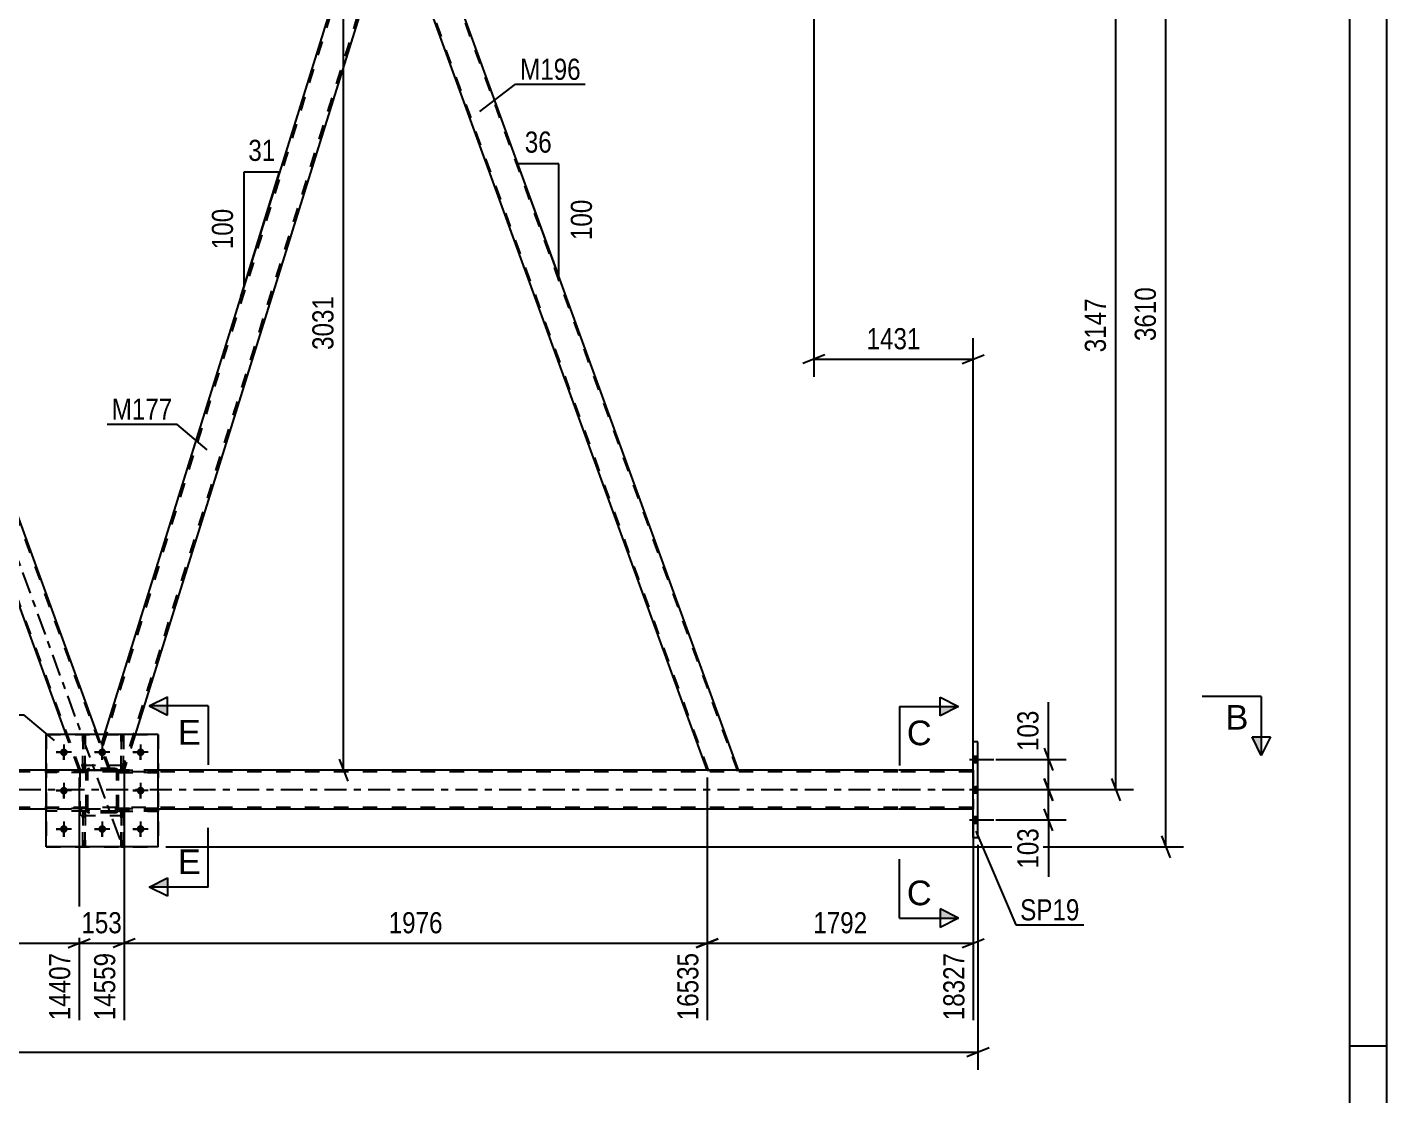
# Model space of a CAD drawing. Header units: millimetres. Extents: x 0 to 841, y 0 to 594.
# Drawn here: x 656.7 to 841, y 291.4 to 436.1 of the extents above; entities that cross this region are included whole.
import ezdxf

# ---------------------------------------------------------------- set-up
doc = ezdxf.new("R2010")
doc.units = ezdxf.units.MM
doc.linetypes.add('DXK_LINE_DOT2', pattern=[3.9198, 1.9599, -1.9599])
doc.linetypes.add('DXK_LINE_DOT3', pattern=[5.9187, 2.979, -0.9799, 0.9799, -0.9799])
doc.styles.add('Arial', font='ARIAL.TTF', dxfattribs={"height": 0.2})
doc.styles.add('Arial Narrow', font='ARIALN.TTF', dxfattribs={"height": 0.2})

# ---------------------------------------------------------------- blocks, each defined once
blk = doc.blocks.new('Unknown-814748569-1133')
at = {"color": 5, "linetype": 'Continuous'}
for p, q in [((841, 0), (841, 594)), ((836, 5), (836, 589)), ((841, 298), (836, 298))]:
    blk.add_line(p, q, dxfattribs=at)
blk = doc.blocks.new('Part-814748569-3235 - 3014')
at = {"color": 2, "linetype": 'Continuous'}
blk.add_line((669.77, 340.24), (669.45, 340.24), dxfattribs=at)
at = {"color": 7, "linetype": 'DXK_LINE_DOT2'}
for p, q in [((669.45, 340.24), (669.45, 335.39)), ((669.77, 335.39), (669.77, 340.24)), ((669.45, 335.99), (669.77, 335.99)), ((669.45, 335.39), (669.77, 335.39))]:
    blk.add_line(p, q, dxfattribs=at)
blk = doc.blocks.new('Part-814748569-3390 - 3014')
at = {"color": 7, "linetype": 'DXK_LINE_DOT2'}
for p, q in [((703.71, 456.64), (666.89, 338.52)), ((706.18, 452.76), (669.61, 335.42)), ((706.32, 452.39), (706.3, 452.44)), ((706.32, 452.39), (706.3, 452.44)), ((667.17, 340.24), (666.75, 338.89)), ((671.36, 340.24), (669.86, 335.42)), ((668.02, 335.42), (666.75, 338.89)), ((669.86, 335.42), (668.02, 335.42))]:
    blk.add_line(p, q, dxfattribs=at)
at = {"color": 2, "linetype": 'Continuous'}
for p, q in [((703.45, 456.64), (667.17, 340.24)), ((704.77, 456.64), (703.45, 456.64)), ((706.3, 452.44), (704.77, 456.64)), ((706.32, 452.39), (671.36, 340.24))]:
    blk.add_line(p, q, dxfattribs=at)
blk = doc.blocks.new('Part-814748569-3113 - 3014')
at = {"color": 7, "linetype": 'DXK_LINE_DOT2'}
for p, q in [((674.5, 330.2), (669.1, 330.2)), ((669.1, 330.2), (669.1, 329.88)), ((669.1, 329.88), (674.5, 329.88)), ((669.7, 329.88), (669.7, 330.2)), ((674.5, 329.88), (674.5, 330.2))]:
    blk.add_line(p, q, dxfattribs=at)
blk = doc.blocks.new('Part-814748569-3348 - 3014')
at = {"color": 7, "linetype": 'DXK_LINE_DOT2'}
for p, q in [((664.25, 325.04), (664.25, 329.87)), ((664.25, 329.87), (664.57, 329.87)), ((664.57, 329.87), (664.57, 325.04)), ((664.25, 329.27), (664.57, 329.27)), ((664.57, 325.04), (664.25, 325.04))]:
    blk.add_line(p, q, dxfattribs=at)
blk = doc.blocks.new('Part-814748569-3231 - 3014')
at = {"color": 7, "linetype": 'DXK_LINE_DOT2'}
for p, q in [((664.7, 335.4), (659.3, 335.4)), ((659.3, 335.08), (659.3, 335.4)), ((664.1, 335.08), (664.1, 335.4)), ((664.7, 335.4), (664.7, 335.08)), ((664.7, 335.08), (659.3, 335.08))]:
    blk.add_line(p, q, dxfattribs=at)
blk = doc.blocks.new('Part-814748569-3232 - 3014')
at = {"color": 7, "linetype": 'DXK_LINE_DOT2'}
for p, q in [((664.7, 330.2), (659.3, 330.2)), ((659.3, 329.88), (659.3, 330.2)), ((664.7, 329.88), (659.3, 329.88)), ((664.1, 329.88), (664.1, 330.2)), ((664.7, 330.2), (664.7, 329.88))]:
    blk.add_line(p, q, dxfattribs=at)
blk = doc.blocks.new('Part-814748569-3238 - 3014')
at = {"color": 2, "linetype": 'Continuous'}
blk.add_line((664.57, 340.24), (664.25, 340.24), dxfattribs=at)
at = {"color": 7, "linetype": 'DXK_LINE_DOT2'}
for p, q in [((664.25, 340.24), (664.25, 335.39)), ((664.57, 335.39), (664.57, 340.24)), ((664.25, 335.99), (664.57, 335.99)), ((664.25, 335.39), (664.57, 335.39))]:
    blk.add_line(p, q, dxfattribs=at)
blk = doc.blocks.new('Part-814748569-3241 - 3014')
at = {"color": 7, "linetype": 'DXK_LINE_DOT2'}
for p, q in [((669.77, 329.87), (669.45, 329.87)), ((669.45, 329.87), (669.45, 325.04)), ((669.77, 325.04), (669.77, 329.87)), ((669.45, 329.27), (669.77, 329.27)), ((669.45, 325.04), (669.77, 325.04))]:
    blk.add_line(p, q, dxfattribs=at)
blk = doc.blocks.new('Part-814748569-3242 - 3014')
at = {"color": 7, "linetype": 'DXK_LINE_DOT2'}
for p, q in [((674.5, 335.4), (669.1, 335.4)), ((669.1, 335.4), (669.1, 335.08)), ((669.7, 335.08), (669.7, 335.4)), ((674.5, 335.08), (674.5, 335.4)), ((669.1, 335.08), (674.5, 335.08))]:
    blk.add_line(p, q, dxfattribs=at)
blk = doc.blocks.new('Part-814748569-3247 - 3014')
at = {"color": 2, "linetype": 'Continuous'}
for p, q in [((674.5, 340.24), (659.3, 340.24)), ((659.3, 325.04), (659.3, 340.24)), ((674.5, 325.04), (674.5, 340.24)), ((674.5, 325.04), (659.3, 325.04))]:
    blk.add_line(p, q, dxfattribs=at)
blk = doc.blocks.new('Part-814748569-3248 - 3014')
at = {"color": 7, "linetype": 'DXK_LINE_DOT2'}
for p, q in [((669.1, 335.08), (669.1, 335.4)), ((669.1, 335.4), (674.5, 335.4)), ((669.7, 335.08), (669.7, 335.4)), ((674.5, 335.4), (674.5, 335.08)), ((674.5, 335.08), (669.1, 335.08))]:
    blk.add_line(p, q, dxfattribs=at)
blk = doc.blocks.new('Bolt-814748569-3249 - 3014')
at = {"linetype": 'Continuous'}
for points in [[(785.59, 336.44), (785.59, 337.32), (784.95, 337.32), (784.95, 336.44)], [(785.59, 336.44), (785.59, 337.32), (784.95, 337.32), (784.95, 336.44)], [(785.59, 336.44), (785.59, 337.32), (784.95, 337.32), (784.95, 336.44)], [(785.59, 332.34), (785.59, 333.22), (784.95, 333.22), (784.95, 332.34)], [(785.59, 332.34), (785.59, 333.22), (784.95, 333.22), (784.95, 332.34)], [(785.59, 328.24), (785.59, 329.12), (784.95, 329.12), (784.95, 328.24)], [(785.59, 328.24), (785.59, 329.12), (784.95, 329.12), (784.95, 328.24)], [(785.59, 328.24), (785.59, 329.12), (784.95, 329.12), (784.95, 328.24)]]:
    blk.add_hatch(color=1, dxfattribs=at).paths.add_polyline_path(points)
at = {"color": 1, "linetype": 'Continuous'}
for p, q in [((784.95, 337.32), (785.59, 337.32)), ((784.95, 337.32), (785.59, 337.32)), ((784.95, 337.32), (785.59, 337.32)), ((784.43, 336.88), (787.75, 336.88)), ((784.43, 336.88), (787.75, 336.88)), ((784.43, 336.88), (787.75, 336.88)), ((784.95, 336.44), (785.59, 336.44)), ((784.95, 336.44), (785.59, 336.44)), ((784.95, 336.44), (785.59, 336.44)), ((784.43, 332.78), (787.75, 332.78)), ((784.43, 332.78), (787.75, 332.78)), ((784.95, 333.22), (785.59, 333.22)), ((784.95, 333.22), (785.59, 333.22)), ((784.95, 332.34), (785.59, 332.34)), ((784.95, 332.34), (785.59, 332.34)), ((784.43, 328.68), (787.75, 328.68)), ((784.43, 328.68), (787.75, 328.68)), ((784.43, 328.68), (787.75, 328.68)), ((784.95, 329.12), (785.59, 329.12)), ((784.95, 329.12), (785.59, 329.12)), ((784.95, 329.12), (785.59, 329.12)), ((784.95, 328.24), (785.59, 328.24)), ((784.95, 328.24), (785.59, 328.24)), ((784.95, 328.24), (785.59, 328.24))]:
    blk.add_line(p, q, dxfattribs=at)
blk = doc.blocks.new('Part-814748569-3380 - 3014')
at = {"color": 2, "linetype": 'Continuous'}
for p, q in [((709.03, 456.64), (704.77, 456.64)), ((753.15, 335.42), (709.03, 456.64)), ((748.89, 335.42), (706.3, 452.44))]:
    blk.add_line(p, q, dxfattribs=at)
at = {"color": 7, "linetype": 'DXK_LINE_DOT2'}
for p, q in [((704.77, 456.64), (706.3, 452.44)), ((749.06, 335.42), (704.94, 456.64)), ((752.98, 335.42), (708.86, 456.64)), ((748.89, 335.42), (753.15, 335.42))]:
    blk.add_line(p, q, dxfattribs=at)
blk = doc.blocks.new('Part-814748569-3257 - 3014')
at = {"color": 7, "linetype": 'DXK_LINE_DOT3'}
blk.add_line((669.31, 326.02), (618.35, 466.04), dxfattribs=at)
at = {"color": 2, "linetype": 'Continuous'}
for p, q in [((623.89, 456.64), (619.64, 456.64)), ((666.26, 340.24), (623.89, 456.64)), ((662.01, 340.24), (621.17, 452.44))]:
    blk.add_line(p, q, dxfattribs=at)
at = {"color": 7, "linetype": 'DXK_LINE_DOT2'}
for p, q in [((619.64, 456.64), (621.17, 452.44)), ((663.93, 335.42), (619.81, 456.64)), ((667.85, 335.42), (623.72, 456.64)), ((663.76, 335.42), (662.01, 340.24)), ((668.02, 335.42), (666.26, 340.24)), ((668.02, 335.42), (663.76, 335.42))]:
    blk.add_line(p, q, dxfattribs=at)
blk = doc.blocks.new('Part-814748569-3258 - 3014')
at = {"color": 7, "linetype": 'DXK_LINE_DOT2'}
for p, q in [((664.7, 335.4), (659.3, 335.4)), ((659.3, 335.4), (659.3, 335.08)), ((664.1, 335.08), (664.1, 335.4)), ((664.7, 335.08), (664.7, 335.4)), ((664.7, 335.08), (659.3, 335.08))]:
    blk.add_line(p, q, dxfattribs=at)
blk = doc.blocks.new('Part-814748569-3263 - 3014')
at = {"color": 7, "linetype": 'DXK_LINE_DOT2'}
for p, q in [((669.1, 329.88), (669.1, 330.2)), ((669.1, 330.2), (674.5, 330.2)), ((674.5, 329.88), (669.1, 329.88)), ((669.7, 329.88), (669.7, 330.2)), ((674.5, 330.2), (674.5, 329.88))]:
    blk.add_line(p, q, dxfattribs=at)
blk = doc.blocks.new('Part-814748569-3264 - 3014')
at = {"color": 7, "linetype": 'DXK_LINE_DOT2'}
for p, q in [((659.3, 340.24), (674.5, 340.24)), ((659.3, 340.24), (659.3, 325.04)), ((674.5, 340.24), (674.5, 325.04)), ((659.3, 325.04), (674.5, 325.04))]:
    blk.add_line(p, q, dxfattribs=at)
blk = doc.blocks.new('Part-814748569-3292 - 3014')
at = {"color": 2, "linetype": 'Continuous'}
for p, q in [((659.3, 335.42), (504.23, 335.42)), ((774.73, 335.42), (674.5, 335.42)), ((784.95, 335.42), (774.83, 335.42)), ((659.3, 330.14), (504.23, 330.14)), ((774.73, 330.14), (674.5, 330.14)), ((784.95, 330.14), (774.83, 330.14))]:
    blk.add_line(p, q, dxfattribs=at)
at = {"color": 7, "linetype": 'DXK_LINE_DOT2'}
for p, q in [((674.5, 335.42), (659.3, 335.42)), ((784.95, 335.42), (784.95, 330.14)), ((774.73, 335.18), (99.23, 335.18)), ((784.95, 335.18), (774.83, 335.18)), ((774.73, 330.38), (99.23, 330.38)), ((674.5, 330.14), (659.3, 330.14)), ((784.95, 330.38), (774.83, 330.38))]:
    blk.add_line(p, q, dxfattribs=at)
at = {"color": 7, "linetype": 'DXK_LINE_DOT3'}
for p, q in [((99.23, 332.78), (774.73, 332.78)), ((774.83, 332.78), (784.95, 332.78))]:
    blk.add_line(p, q, dxfattribs=at)
blk = doc.blocks.new('Part-814748569-3354 - 3014')
at = {"color": 7, "linetype": 'DXK_LINE_DOT2'}
for p, q in [((664.25, 335.39), (664.25, 340.24)), ((664.25, 340.24), (664.57, 340.24)), ((664.57, 340.24), (664.57, 335.39)), ((664.25, 335.99), (664.57, 335.99)), ((664.57, 335.39), (664.25, 335.39))]:
    blk.add_line(p, q, dxfattribs=at)
blk = doc.blocks.new('Part-814748569-3436 - 3014')
at = {"color": 7, "linetype": 'DXK_LINE_DOT2'}
for p, q in [((664.57, 329.87), (664.25, 329.87)), ((664.25, 329.87), (664.25, 325.04)), ((664.57, 325.04), (664.57, 329.87)), ((664.25, 329.27), (664.57, 329.27)), ((664.25, 325.04), (664.57, 325.04))]:
    blk.add_line(p, q, dxfattribs=at)
blk = doc.blocks.new('Part-814748569-3308 - 3014')
at = {"color": 7, "linetype": 'DXK_LINE_DOT2'}
for p, q in [((664.7, 330.2), (659.3, 330.2)), ((659.3, 330.2), (659.3, 329.88)), ((664.7, 329.88), (659.3, 329.88)), ((664.1, 329.88), (664.1, 330.2)), ((664.7, 329.88), (664.7, 330.2))]:
    blk.add_line(p, q, dxfattribs=at)
blk = doc.blocks.new('Bolt-814748569-3432 - 3014')
at = {"color": 1, "linetype": 'Continuous'}
for p, q in [((660.66, 337.84), (661.35, 337.84)), ((661.7, 338.88), (661.7, 338.18)), ((661.7, 336.8), (661.7, 337.49)), ((662.74, 337.84), (662.05, 337.84)), ((665.86, 337.84), (666.55, 337.84)), ((666.9, 338.88), (666.9, 338.18)), ((666.9, 336.8), (666.9, 337.49)), ((667.94, 337.84), (667.25, 337.84)), ((671.06, 337.84), (671.75, 337.84)), ((672.1, 338.88), (672.1, 338.18)), ((672.1, 336.8), (672.1, 337.49)), ((673.14, 337.84), (672.45, 337.84)), ((661.7, 333.68), (661.7, 332.98)), ((672.1, 333.68), (672.1, 332.98)), ((660.66, 332.64), (661.35, 332.64)), ((661.7, 331.6), (661.7, 332.29)), ((662.74, 332.64), (662.05, 332.64)), ((671.06, 332.64), (671.75, 332.64)), ((672.1, 331.6), (672.1, 332.29)), ((673.14, 332.64), (672.45, 332.64)), ((661.7, 328.48), (661.7, 327.78)), ((666.9, 328.48), (666.9, 327.78)), ((672.1, 328.48), (672.1, 327.78)), ((660.66, 327.44), (661.35, 327.44)), ((661.7, 326.4), (661.7, 327.09)), ((662.74, 327.44), (662.05, 327.44)), ((665.86, 327.44), (666.55, 327.44)), ((666.9, 326.4), (666.9, 327.09)), ((667.94, 327.44), (667.25, 327.44)), ((671.06, 327.44), (671.75, 327.44)), ((672.1, 326.4), (672.1, 327.09)), ((673.14, 327.44), (672.45, 327.44))]:
    blk.add_line(p, q, dxfattribs=at)
blk = doc.blocks.new('Part-814748569-3334 - 3014')
at = {"color": 7, "linetype": 'DXK_LINE_DOT2'}
for p, q in [((665, 335.6), (665.18, 335.64)), ((665.18, 335.64), (665, 335.6)), ((665.01, 335.33), (665.09, 335.38)), ((665.09, 335.38), (665.18, 335.4)), ((668.62, 335.64), (665.18, 335.64)), ((665.18, 335.4), (668.62, 335.4)), ((668.62, 335.64), (668.8, 335.6)), ((668.8, 335.6), (668.62, 335.64)), ((668.62, 335.4), (668.71, 335.38)), ((668.71, 335.38), (668.79, 335.33)), ((664.7, 335.16), (664.74, 335.34)), ((664.74, 335.34), (664.7, 335.16)), ((664.7, 330.12), (664.7, 335.16)), ((664.94, 335.16), (664.96, 335.25)), ((664.94, 330.12), (664.94, 335.16)), ((664.96, 335.25), (665.01, 335.33)), ((668.79, 335.33), (668.84, 335.25)), ((668.84, 335.25), (668.86, 335.16)), ((668.86, 330.12), (668.86, 335.16)), ((669.06, 335.34), (669.1, 335.16)), ((669.1, 335.16), (669.06, 335.34)), ((669.1, 330.12), (669.1, 335.16)), ((664.74, 329.93), (664.7, 330.12)), ((664.7, 330.12), (664.74, 329.93)), ((664.96, 330.03), (664.94, 330.12)), ((665.01, 329.95), (664.96, 330.03)), ((665.09, 329.9), (665.01, 329.95)), ((665.18, 329.88), (665.09, 329.9)), ((668.62, 329.88), (665.18, 329.88)), ((668.71, 329.9), (668.62, 329.88)), ((668.79, 329.95), (668.71, 329.9)), ((668.84, 330.03), (668.79, 329.95)), ((668.86, 330.12), (668.84, 330.03)), ((669.1, 330.12), (669.06, 329.93)), ((669.06, 329.93), (669.1, 330.12)), ((665.18, 329.64), (665, 329.67)), ((665, 329.67), (665.18, 329.64)), ((668.62, 329.64), (665.18, 329.64)), ((668.8, 329.67), (668.62, 329.64)), ((668.62, 329.64), (668.8, 329.67))]:
    blk.add_line(p, q, dxfattribs=at)
at = {"color": 7, "linetype": 'DXK_LINE_DOT3'}
blk.add_line((666.9, 332.64), (666.9, 332.64), dxfattribs=at)
at = {"color": 7, "linetype": 'DXK_LINE_DOT2'}
for centre, start, end in [((665.18, 335.16), 112.5, 157.5), ((665.18, 335.16), 112.5, 157.5), ((668.62, 335.16), 22.5, 67.5), ((668.62, 335.16), 22.5, 67.5), ((665.18, 330.12), 202.5, 247.5), ((665.18, 330.12), 202.5, 247.5), ((668.62, 330.12), 292.5, 337.5), ((668.62, 330.12), 292.5, 337.5)]:
    blk.add_arc(centre, 0.48, start, end, dxfattribs=at)
blk = doc.blocks.new('Part-814748569-3351 - 3014')
at = {"color": 7, "linetype": 'DXK_LINE_DOT2'}
for p, q in [((669.45, 325.04), (669.45, 329.87)), ((669.45, 329.87), (669.77, 329.87)), ((669.77, 329.87), (669.77, 325.04)), ((669.45, 329.27), (669.77, 329.27)), ((669.77, 325.04), (669.45, 325.04))]:
    blk.add_line(p, q, dxfattribs=at)
blk = doc.blocks.new('Part-814748569-3357 - 3014')
at = {"color": 7, "linetype": 'DXK_LINE_DOT2'}
for p, q in [((669.45, 335.39), (669.45, 340.24)), ((669.45, 340.24), (669.77, 340.24)), ((669.77, 340.24), (669.77, 335.39)), ((669.45, 335.99), (669.77, 335.99)), ((669.77, 335.39), (669.45, 335.39))]:
    blk.add_line(p, q, dxfattribs=at)
blk = doc.blocks.new('Part-814748569-3420 - 3014')
at = {"color": 7, "linetype": 'DXK_LINE_DOT2'}
for p, q in [((665, 335.6), (665.18, 335.64)), ((665.18, 335.64), (665, 335.6)), ((665.01, 335.33), (665.09, 335.38)), ((665.09, 335.38), (665.18, 335.4)), ((668.62, 335.64), (665.18, 335.64)), ((665.18, 335.4), (668.62, 335.4)), ((668.62, 335.64), (668.8, 335.6)), ((668.8, 335.6), (668.62, 335.64)), ((668.62, 335.4), (668.71, 335.38)), ((668.71, 335.38), (668.79, 335.33)), ((664.7, 335.16), (664.74, 335.34)), ((664.74, 335.34), (664.7, 335.16)), ((664.7, 330.12), (664.7, 335.16)), ((664.94, 335.16), (664.96, 335.25)), ((664.94, 330.12), (664.94, 335.16)), ((664.96, 335.25), (665.01, 335.33)), ((668.79, 335.33), (668.84, 335.25)), ((668.84, 335.25), (668.86, 335.16)), ((668.86, 330.12), (668.86, 335.16)), ((669.06, 335.34), (669.1, 335.16)), ((669.1, 335.16), (669.06, 335.34)), ((669.1, 330.12), (669.1, 335.16)), ((664.74, 329.93), (664.7, 330.12)), ((664.7, 330.12), (664.74, 329.93)), ((664.96, 330.03), (664.94, 330.12)), ((665.01, 329.95), (664.96, 330.03)), ((665.09, 329.9), (665.01, 329.95)), ((665.18, 329.88), (665.09, 329.9)), ((668.62, 329.88), (665.18, 329.88)), ((668.71, 329.9), (668.62, 329.88)), ((668.79, 329.95), (668.71, 329.9)), ((668.84, 330.03), (668.79, 329.95)), ((668.86, 330.12), (668.84, 330.03)), ((669.1, 330.12), (669.06, 329.93)), ((669.06, 329.93), (669.1, 330.12)), ((665.18, 329.64), (665, 329.67)), ((665, 329.67), (665.18, 329.64)), ((668.62, 329.64), (665.18, 329.64)), ((668.8, 329.67), (668.62, 329.64)), ((668.62, 329.64), (668.8, 329.67))]:
    blk.add_line(p, q, dxfattribs=at)
at = {"color": 7, "linetype": 'DXK_LINE_DOT3'}
blk.add_line((666.9, 332.64), (666.9, 332.64), dxfattribs=at)
at = {"color": 7, "linetype": 'DXK_LINE_DOT2'}
for centre, start, end in [((665.18, 335.16), 112.5, 157.5), ((665.18, 335.16), 112.5, 157.5), ((668.62, 335.16), 22.5, 67.5), ((668.62, 335.16), 22.5, 67.5), ((665.18, 330.12), 202.5, 247.5), ((665.18, 330.12), 202.5, 247.5), ((668.62, 330.12), 292.5, 337.5), ((668.62, 330.12), 292.5, 337.5)]:
    blk.add_arc(centre, 0.48, start, end, dxfattribs=at)
blk = doc.blocks.new('Part-814748569-3421 - 3014')
at = {"color": 7, "linetype": 'DXK_LINE_DOT2'}
for p, q in [((669.9, 336.04), (663.9, 336.04)), ((663.9, 329.24), (663.9, 336.04)), ((669.9, 329.24), (669.9, 336.04)), ((669.9, 329.24), (663.9, 329.24))]:
    blk.add_line(p, q, dxfattribs=at)
blk = doc.blocks.new('Part-814748569-3422 - 3014')
at = {"color": 7, "linetype": 'DXK_LINE_DOT2'}
for p, q in [((669.9, 336.04), (663.9, 336.04)), ((663.9, 329.24), (663.9, 336.04)), ((669.9, 329.24), (669.9, 336.04)), ((669.9, 329.24), (663.9, 329.24))]:
    blk.add_line(p, q, dxfattribs=at)
blk = doc.blocks.new('Part-814748569-3428 - 3014')
at = {"color": 2, "linetype": 'Continuous'}
for p, q in [((785.59, 339.28), (784.95, 339.28)), ((784.95, 326.28), (784.95, 339.28)), ((785.59, 326.28), (785.59, 339.28)), ((784.95, 326.28), (785.59, 326.28))]:
    blk.add_line(p, q, dxfattribs=at)
blk = doc.blocks.new('Bolt-814748569-3433 - 3014')
at = {"linetype": 'Continuous'}
for points in [[(662.22, 337.84, -1), (661.18, 337.84, -1)], [(667.42, 337.84, -1), (666.38, 337.84, -1)], [(672.62, 337.84, -1), (671.58, 337.84, -1)], [(662.22, 332.64, -1), (661.18, 332.64, -1)], [(672.62, 332.64, -1), (671.58, 332.64, -1)], [(662.22, 327.44, -1), (661.18, 327.44, -1)], [(667.42, 327.44, -1), (666.38, 327.44, -1)], [(672.62, 327.44, -1), (671.58, 327.44, -1)]]:
    blk.add_hatch(color=1, dxfattribs=at).paths.add_polyline_path(points)
at = {"color": 1, "linetype": 'Continuous'}
for p, q in [((662.74, 337.84), (660.66, 337.84)), ((661.7, 338.88), (661.7, 336.8)), ((667.94, 337.84), (665.86, 337.84)), ((666.9, 338.88), (666.9, 336.8)), ((673.14, 337.84), (671.06, 337.84)), ((672.1, 338.88), (672.1, 336.8)), ((661.7, 333.68), (661.7, 331.6)), ((672.1, 333.68), (672.1, 331.6)), ((662.74, 332.64), (660.66, 332.64)), ((673.14, 332.64), (671.06, 332.64)), ((661.7, 328.48), (661.7, 326.4)), ((666.9, 328.48), (666.9, 326.4)), ((672.1, 328.48), (672.1, 326.4)), ((662.74, 327.44), (660.66, 327.44)), ((667.94, 327.44), (665.86, 327.44)), ((673.14, 327.44), (671.06, 327.44))]:
    blk.add_line(p, q, dxfattribs=at)
blk = doc.blocks.new('StraightDimension-814748569-3698 - 3014')
at = {"color": 7, "linetype": 'Continuous'}
for p, q in [((804.88, 457.14), (803.68, 460.14)), ((764.97, 458.64), (806.68, 458.64)), ((804.28, 332.78), (804.28, 458.64)), ((803.68, 334.28), (804.88, 331.28)), ((786.59, 332.78), (806.68, 332.78))]:
    blk.add_line(p, q, dxfattribs=at)
at = {"color": 0}
blk.add_wipeout([(803.53, 399.97), (799.33, 399.97), (799.33, 391.46), (803.53, 391.46)], dxfattribs=at)
at = {"color": 3, "style": 'Arial Narrow'}
blk.add_text('3147', height=2.863, rotation=90.0002, dxfattribs=at).set_placement((802.93, 392.06))
blk = doc.blocks.new('StraightDimension-814748569-4026 - 3014')
at = {"color": 7, "linetype": 'Continuous'}
for p, q in [((785.59, 325.28), (785.59, 294.81)), ((47.5, 297.21), (785.59, 297.21)), ((784.09, 296.61), (787.09, 297.81))]:
    blk.add_line(p, q, dxfattribs=at)
blk = doc.blocks.new('StraightDimension-814748569-4037 - 3014')
at = {"color": 7, "linetype": 'Continuous'}
for p, q in [((763.33, 455.64), (763.33, 388.72)), ((784.95, 336.42), (784.95, 393.97)), ((764.83, 391.72), (761.83, 390.52)), ((763.33, 391.12), (784.95, 391.12)), ((783.45, 390.52), (786.45, 391.72))]:
    blk.add_line(p, q, dxfattribs=at)
at = {"color": 0}
blk.add_wipeout([(778.4, 391.87), (778.4, 396.07), (769.89, 396.07), (769.89, 391.87)], dxfattribs=at)
at = {"color": 3, "style": 'Arial Narrow'}
blk.add_text('1431', height=2.863, dxfattribs=at).set_placement((770.49, 392.47))
blk = doc.blocks.new('StraightDimension-814748569-4535 - 3014')
at = {"color": 7, "linetype": 'Continuous'}
for p, q in [((700.19, 455.14), (698.99, 458.14)), ((719.05, 456.64), (696.74, 456.64)), ((699.59, 335.42), (699.59, 456.64)), ((723.73, 335.42), (696.74, 335.42)), ((698.99, 336.92), (700.19, 333.92))]:
    blk.add_line(p, q, dxfattribs=at)
at = {"color": 0}
blk.add_wipeout([(698.84, 400.29), (694.64, 400.29), (694.64, 391.78), (698.84, 391.78)], dxfattribs=at)
at = {"color": 3, "style": 'Arial Narrow'}
blk.add_text('3031', height=2.863, rotation=90.0002, dxfattribs=at).set_placement((698.24, 392.38))
blk = doc.blocks.new('AngleDimension-814748569-3528 - 3014')
at = {"color": 7, "linetype": 'Continuous'}
for p, q in [((686.12, 416.5), (690.94, 416.5)), ((686.12, 401.04), (690.94, 416.5)), ((686.12, 401.04), (686.12, 416.5)), ((685.69, 399.64), (686.12, 401.04))]:
    blk.add_line(p, q, dxfattribs=at)
at = {"color": 0}
for points in [[(690.96, 417.4), (690.96, 421.6), (686.1, 421.6), (686.1, 417.4)], [(685.22, 412.11), (681.02, 412.11), (681.02, 405.43), (685.22, 405.43)]]:
    blk.add_wipeout(points, dxfattribs=at)
at = {"color": 3, "style": 'Arial Narrow'}
blk.add_text('31', height=2.863, dxfattribs=at).set_placement((686.7, 418))
blk.add_text('100', height=2.863, rotation=90.0002, dxfattribs=at).set_placement((684.62, 406.03))
blk = doc.blocks.new('StraightDimension-814748569-3628 - 3014')
at = {"color": 7, "linetype": 'Continuous'}
for p, q in [((811.65, 467.94), (810.45, 470.94)), ((761.66, 469.44), (813.45, 469.44)), ((811.05, 325.04), (811.05, 469.44)), ((810.45, 326.54), (811.65, 323.54)), ((675.5, 325.04), (813.45, 325.04))]:
    blk.add_line(p, q, dxfattribs=at)
at = {"color": 0}
blk.add_wipeout([(810.3, 401.5), (806.1, 401.5), (806.1, 392.98), (810.3, 392.98)], dxfattribs=at)
at = {"color": 3, "style": 'Arial Narrow'}
blk.add_text('3610', height=2.863, rotation=90.0002, dxfattribs=at).set_placement((809.7, 393.58))
blk = doc.blocks.new('StraightDimension-814748569-3901 - 3014')
at = {"color": 7, "linetype": 'Continuous'}
for p, q in [((584.73, 334.42), (584.73, 301.52)), ((663.76, 334.42), (663.76, 301.52)), ((586.23, 312.56), (583.23, 311.36)), ((584.73, 311.96), (663.76, 311.96)), ((662.26, 311.36), (665.26, 312.56))]:
    blk.add_line(p, q, dxfattribs=at)
at = {"color": 0}
blk.add_wipeout([(628.5, 312.71), (628.5, 316.91), (619.99, 316.91), (619.99, 312.71)], dxfattribs=at)
at = {"color": 0, "linetype": 'Continuous'}
blk.add_wipeout([(663.16, 311.26), (658.96, 311.26), (658.96, 300.92), (663.16, 300.92)], dxfattribs=at)
at = {"color": 3, "style": 'Arial Narrow'}
blk.add_text('1976', height=2.863, dxfattribs=at).set_placement((620.59, 313.31))
at = {"color": 3, "linetype": 'Continuous', "style": 'Arial Narrow'}
blk.add_text('14407', height=2.863, rotation=90.0002, dxfattribs=at).set_placement((662.56, 301.52))
blk = doc.blocks.new('StraightDimension-814748569-3920 - 3014')
at = {"color": 7, "linetype": 'Continuous'}
for p, q in [((663.76, 334.42), (663.76, 301.52)), ((669.86, 334.42), (669.86, 301.52)), ((662.26, 311.36), (665.26, 312.56)), ((663.76, 311.96), (669.86, 311.96)), ((671.36, 312.56), (668.36, 311.36))]:
    blk.add_line(p, q, dxfattribs=at)
at = {"color": 0}
blk.add_wipeout([(670.15, 312.71), (670.15, 316.91), (663.47, 316.91), (663.47, 312.71)], dxfattribs=at)
at = {"color": 0, "linetype": 'Continuous'}
blk.add_wipeout([(669.26, 311.26), (665.06, 311.26), (665.06, 300.92), (669.26, 300.92)], dxfattribs=at)
at = {"color": 3, "style": 'Arial Narrow'}
blk.add_text('153', height=2.863, dxfattribs=at).set_placement((664.07, 313.31))
at = {"color": 3, "linetype": 'Continuous', "style": 'Arial Narrow'}
blk.add_text('14559', height=2.863, rotation=90.0002, dxfattribs=at).set_placement((668.66, 301.52))
blk = doc.blocks.new('StraightDimension-814748569-3939 - 3014')
at = {"color": 7, "linetype": 'Continuous'}
for p, q in [((669.86, 334.42), (669.86, 301.52)), ((748.89, 334.42), (748.89, 301.52)), ((671.36, 312.56), (668.36, 311.36)), ((669.86, 311.96), (748.89, 311.96)), ((747.39, 311.36), (750.39, 312.56))]:
    blk.add_line(p, q, dxfattribs=at)
at = {"color": 0}
blk.add_wipeout([(713.63, 312.71), (713.63, 316.91), (705.12, 316.91), (705.12, 312.71)], dxfattribs=at)
at = {"color": 0, "linetype": 'Continuous'}
blk.add_wipeout([(748.29, 311.26), (744.09, 311.26), (744.09, 300.92), (748.29, 300.92)], dxfattribs=at)
at = {"color": 3, "style": 'Arial Narrow'}
blk.add_text('1976', height=2.863, dxfattribs=at).set_placement((705.72, 313.31))
at = {"color": 3, "linetype": 'Continuous', "style": 'Arial Narrow'}
blk.add_text('16535', height=2.863, rotation=90.0002, dxfattribs=at).set_placement((747.69, 301.52))
blk = doc.blocks.new('StraightDimension-814748569-3958 - 3014')
at = {"color": 7, "linetype": 'Continuous'}
for p, q in [((748.89, 334.42), (748.89, 301.52)), ((784.95, 329.14), (784.95, 301.52)), ((750.39, 312.56), (747.39, 311.36)), ((748.89, 311.96), (784.95, 311.96)), ((783.45, 311.36), (786.45, 312.56))]:
    blk.add_line(p, q, dxfattribs=at)
at = {"color": 0}
blk.add_wipeout([(771.18, 312.71), (771.18, 316.91), (762.67, 316.91), (762.67, 312.71)], dxfattribs=at)
at = {"color": 0, "linetype": 'Continuous'}
blk.add_wipeout([(784.35, 311.26), (780.15, 311.26), (780.15, 300.92), (784.35, 300.92)], dxfattribs=at)
at = {"color": 3, "style": 'Arial Narrow'}
blk.add_text('1792', height=2.863, dxfattribs=at).set_placement((763.27, 313.31))
at = {"color": 3, "linetype": 'Continuous', "style": 'Arial Narrow'}
blk.add_text('18327', height=2.863, rotation=90.0002, dxfattribs=at).set_placement((783.75, 301.52))
blk = doc.blocks.new('StraightDimension-814748569-15070 - 3014')
at = {"color": 7, "linetype": 'Continuous'}
for p, q in [((794.54, 338.38), (795.74, 335.38)), ((787.99, 336.88), (797.54, 336.88)), ((795.14, 332.78), (795.14, 336.88)), ((795.74, 331.28), (794.54, 334.28)), ((787.99, 332.78), (797.54, 332.78))]:
    blk.add_line(p, q, dxfattribs=at)
at = {"color": 0}
blk.add_wipeout([(794.39, 344.09), (790.19, 344.09), (790.19, 337.41), (794.39, 337.41)], dxfattribs=at)
at = {"color": 7, "linetype": 'Continuous'}
blk.add_line((795.14, 336.88), (795.14, 344.62), dxfattribs=at)
blk.add_line((795.14, 336.88), (795.14, 344.62), dxfattribs=at)
at = {"color": 3, "style": 'Arial Narrow'}
blk.add_text('103', height=2.863, rotation=90.0002, dxfattribs=at).set_placement((793.79, 338.01))
blk = doc.blocks.new('StraightDimension-814748569-15071 - 3014')
at = {"color": 7, "linetype": 'Continuous'}
for p, q in [((794.54, 334.28), (795.74, 331.28)), ((787.99, 332.78), (797.54, 332.78)), ((795.14, 328.68), (795.14, 332.78)), ((795.74, 327.18), (794.54, 330.18)), ((787.99, 328.68), (797.54, 328.68))]:
    blk.add_line(p, q, dxfattribs=at)
at = {"color": 0}
blk.add_wipeout([(794.39, 328.16), (790.19, 328.16), (790.19, 321.47), (794.39, 321.47)], dxfattribs=at)
at = {"color": 7, "linetype": 'Continuous'}
blk.add_line((795.14, 328.68), (795.14, 320.95), dxfattribs=at)
blk.add_line((795.14, 328.68), (795.14, 320.95), dxfattribs=at)
at = {"color": 3, "style": 'Arial Narrow'}
blk.add_text('103', height=2.863, rotation=90.0002, dxfattribs=at).set_placement((793.79, 322.07))
blk = doc.blocks.new('AngleDimension-814748569-15173 - 3014')
at = {"color": 7, "linetype": 'Continuous'}
for p, q in [((726.02, 409.97), (723.23, 417.62)), ((728.77, 417.62), (723.23, 417.62)), ((728.77, 402.4), (723.23, 417.62)), ((728.77, 402.4), (728.77, 417.62))]:
    blk.add_line(p, q, dxfattribs=at)
at = {"color": 0}
for points in [[(728.43, 418.52), (728.43, 422.72), (723.57, 422.72), (723.57, 418.52)], [(733.87, 413.35), (729.67, 413.35), (729.67, 406.67), (733.87, 406.67)]]:
    blk.add_wipeout(points, dxfattribs=at)
at = {"color": 3, "style": 'Arial Narrow'}
blk.add_text('36', height=2.863, dxfattribs=at).set_placement((724.17, 419.12))
blk.add_text('100', height=2.863, rotation=90.0002, dxfattribs=at).set_placement((733.27, 407.27))
blk = doc.blocks.new('Mark-814748569-3243 - 3014')
at = {"color": 0}
blk.add_wipeout([(655.66, 343.5), (655.66, 346.5), (647.62, 346.5), (647.62, 343.5)], dxfattribs=at)
blk.add_wipeout([(655.66, 343.5), (655.66, 346.5), (647.62, 346.5), (647.62, 343.5)], dxfattribs=at)
at = {"color": 30, "linetype": 'Continuous'}
for p in [(647.02, 342.9), (660.45, 339.44)]:
    blk.add_line(p, (656.26, 342.9), dxfattribs=at)
at = {"color": 3, "style": 'Arial Narrow'}
blk.add_text('SP20', height=2.863, dxfattribs=at).set_placement((647.62, 343.5))
blk = doc.blocks.new('Mark-814748569-3376 - 3014')
at = {"color": 0}
blk.add_wipeout([(731.76, 428.99), (731.76, 431.99), (723.53, 431.99), (723.53, 428.99)], dxfattribs=at)
blk.add_wipeout([(731.76, 428.99), (731.76, 431.99), (723.53, 431.99), (723.53, 428.99)], dxfattribs=at)
at = {"color": 30, "linetype": 'Continuous'}
for p, q in [((718.07, 424.7), (722.93, 428.39)), ((722.93, 428.39), (732.36, 428.39))]:
    blk.add_line(p, q, dxfattribs=at)
at = {"color": 3, "style": 'Arial Narrow'}
blk.add_text('M196', height=2.863, dxfattribs=at).set_placement((723.53, 428.99))
blk = doc.blocks.new('Mark-814748569-3386 - 3014')
at = {"color": 0}
blk.add_wipeout([(676.4, 382.92), (676.4, 385.92), (668.18, 385.92), (668.18, 382.92)], dxfattribs=at)
blk.add_wipeout([(676.4, 382.92), (676.4, 385.92), (668.18, 385.92), (668.18, 382.92)], dxfattribs=at)
at = {"color": 30, "linetype": 'Continuous'}
for p in [(667.58, 382.32), (681.12, 378.85)]:
    blk.add_line(p, (677, 382.32), dxfattribs=at)
at = {"color": 3, "style": 'Arial Narrow'}
blk.add_text('M177', height=2.863, dxfattribs=at).set_placement((668.18, 382.92))
blk = doc.blocks.new('Mark-814748569-3424 - 3014')
at = {"color": 0}
blk.add_wipeout([(799.35, 315.06), (799.35, 318.06), (791.31, 318.06), (791.31, 315.06)], dxfattribs=at)
blk.add_wipeout([(799.35, 315.06), (799.35, 318.06), (791.31, 318.06), (791.31, 315.06)], dxfattribs=at)
at = {"color": 30, "linetype": 'Continuous'}
for p, q in [((785.3, 327.16), (790.71, 314.46)), ((790.71, 314.46), (799.95, 314.46))]:
    blk.add_line(p, q, dxfattribs=at)
at = {"color": 3, "style": 'Arial Narrow'}
blk.add_text('SP19', height=2.863, dxfattribs=at).set_placement((791.31, 315.06))
blk = doc.blocks.new('SectionMark-814748569-4742 - 3014')
at = {"linetype": 'Continuous'}
for points in [[(675.75, 344.12), (675.75, 342.87), (673.25, 344.12)], [(675.75, 320.83), (675.75, 319.58), (673.25, 319.58)]]:
    blk.add_hatch(color=6, dxfattribs=at).paths.add_polyline_path(points)
at = {"color": 6, "linetype": 'Continuous'}
for p, q in [((673.25, 344.12), (675.75, 345.37)), ((675.75, 342.87), (675.75, 345.37)), ((681.25, 344.12), (673.25, 344.12)), ((673.25, 344.12), (675.75, 342.87)), ((681.25, 344.12), (681.25, 336.12)), ((681.25, 319.58), (681.25, 327.58)), ((673.25, 319.58), (675.75, 320.83)), ((675.75, 320.83), (675.75, 318.33)), ((681.25, 319.58), (673.25, 319.58)), ((675.75, 318.33), (673.25, 319.58))]:
    blk.add_line(p, q, dxfattribs=at)
at = {"color": 0, "linetype": 'Continuous'}
for points in [[(680.25, 338.87), (680.25, 342.37), (677.14, 342.37), (677.14, 338.87)], [(680.25, 321.33), (680.25, 324.83), (677.14, 324.83), (677.14, 321.33)]]:
    blk.add_wipeout(points, dxfattribs=at)
at = {"color": 3, "linetype": 'Continuous', "style": 'Arial'}
for p in [(677.14, 338.87), (677.14, 321.33)]:
    blk.add_text('E', height=3.34, dxfattribs=at).set_placement(p)
blk = doc.blocks.new('SectionMark-814748569-4748 - 3014')
at = {"linetype": 'Continuous'}
blk.add_hatch(color=6, dxfattribs=at).paths.add_polyline_path([(822.74, 339.92), (823.99, 339.92), (823.99, 337.42)])
at = {"color": 6, "linetype": 'Continuous'}
for p, q in [((823.99, 345.42), (815.99, 345.42)), ((823.99, 345.42), (823.99, 337.42)), ((822.74, 339.92), (825.24, 339.92)), ((823.99, 337.42), (822.74, 339.92)), ((825.24, 339.92), (823.99, 337.42))]:
    blk.add_line(p, q, dxfattribs=at)
at = {"color": 0, "linetype": 'Continuous'}
blk.add_wipeout([(822.24, 340.92), (822.24, 344.42), (819.13, 344.42), (819.13, 340.92)], dxfattribs=at)
at = {"color": 3, "linetype": 'Continuous', "style": 'Arial'}
blk.add_text('B', height=3.34, dxfattribs=at).set_placement((819.13, 340.92))
blk = doc.blocks.new('SectionMark-814748569-15418 - 3014')
at = {"linetype": 'Continuous'}
for points in [[(780.45, 342.8), (780.45, 344.05), (782.95, 344.05)], [(780.45, 315.36), (780.45, 316.61), (782.95, 315.36)]]:
    blk.add_hatch(color=6, dxfattribs=at).paths.add_polyline_path(points)
at = {"color": 6, "linetype": 'Continuous'}
for p, q in [((780.45, 342.8), (780.45, 345.3)), ((780.45, 345.3), (782.95, 344.05)), ((774.95, 344.05), (774.95, 336.05)), ((774.95, 344.05), (782.95, 344.05)), ((782.95, 344.05), (780.45, 342.8)), ((774.95, 315.36), (774.95, 323.36)), ((774.95, 315.36), (782.95, 315.36)), ((782.95, 315.36), (780.45, 316.61)), ((780.45, 316.61), (780.45, 314.11)), ((782.95, 315.36), (780.45, 314.11))]:
    blk.add_line(p, q, dxfattribs=at)
at = {"color": 0, "linetype": 'Continuous'}
for points in [[(779.32, 338.8), (779.32, 342.3), (775.95, 342.3), (775.95, 338.8)], [(779.32, 317.11), (779.32, 320.61), (775.95, 320.61), (775.95, 317.11)]]:
    blk.add_wipeout(points, dxfattribs=at)
at = {"color": 3, "linetype": 'Continuous', "style": 'Arial'}
for p in [(775.95, 338.8), (775.95, 317.11)]:
    blk.add_text('C', height=3.34, dxfattribs=at).set_placement(p)

msp = doc.modelspace()

# ---------------------------------------------------------------- block references
for name in ['Unknown-814748569-1133', 'Part-814748569-3257 - 3014', 'Part-814748569-3390 - 3014', 'Part-814748569-3380 - 3014', 'Part-814748569-3247 - 3014', 'Part-814748569-3264 - 3014', 'Part-814748569-3238 - 3014', 'Part-814748569-3354 - 3014', 'Part-814748569-3235 - 3014', 'Part-814748569-3357 - 3014', 'Part-814748569-3428 - 3014', 'Bolt-814748569-3432 - 3014', 'Bolt-814748569-3433 - 3014', 'Bolt-814748569-3249 - 3014', 'Part-814748569-3292 - 3014', 'Part-814748569-3231 - 3014', 'Part-814748569-3258 - 3014', 'Part-814748569-3421 - 3014', 'Part-814748569-3422 - 3014', 'Part-814748569-3334 - 3014', 'Part-814748569-3420 - 3014', 'Part-814748569-3242 - 3014', 'Part-814748569-3248 - 3014', 'Part-814748569-3232 - 3014', 'Part-814748569-3308 - 3014', 'Part-814748569-3348 - 3014', 'Part-814748569-3436 - 3014', 'Part-814748569-3113 - 3014', 'Part-814748569-3263 - 3014', 'Part-814748569-3241 - 3014', 'Part-814748569-3351 - 3014']:
    msp.add_blockref(name, (0, 0))

# ---------------------------------------------------------------- next in the draw order: block references
msp.add_blockref('StraightDimension-814748569-3698 - 3014', (0, 0))

# ---------------------------------------------------------------- next in the draw order: block references
msp.add_blockref('StraightDimension-814748569-4026 - 3014', (0, 0))

# ---------------------------------------------------------------- next in the draw order: block references
for name in ['StraightDimension-814748569-4535 - 3014', 'StraightDimension-814748569-4037 - 3014', 'AngleDimension-814748569-3528 - 3014', 'Mark-814748569-3243 - 3014', 'StraightDimension-814748569-3901 - 3014']:
    msp.add_blockref(name, (0, 0))

# ---------------------------------------------------------------- next in the draw order: block references
for name in ['StraightDimension-814748569-3628 - 3014', 'StraightDimension-814748569-3920 - 3014']:
    msp.add_blockref(name, (0, 0))

# ---------------------------------------------------------------- next in the draw order: block references
for name in ['Mark-814748569-3376 - 3014', 'AngleDimension-814748569-15173 - 3014', 'Mark-814748569-3386 - 3014', 'StraightDimension-814748569-15070 - 3014', 'StraightDimension-814748569-3939 - 3014']:
    msp.add_blockref(name, (0, 0))

# ---------------------------------------------------------------- next in the draw order: block references
for name in ['SectionMark-814748569-4742 - 3014', 'StraightDimension-814748569-3958 - 3014', 'StraightDimension-814748569-15071 - 3014']:
    msp.add_blockref(name, (0, 0))

# ---------------------------------------------------------------- next in the draw order: block references
for name in ['SectionMark-814748569-4748 - 3014', 'Mark-814748569-3424 - 3014']:
    msp.add_blockref(name, (0, 0))

# ---------------------------------------------------------------- next in the draw order: block references
msp.add_blockref('SectionMark-814748569-15418 - 3014', (0, 0))

doc.saveas('drawing.dxf')
